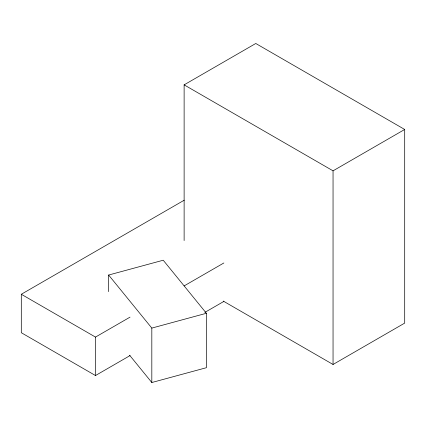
<?xml version="1.0" encoding="UTF-8"?>
<svg xmlns="http://www.w3.org/2000/svg" width="426" height="426" viewBox="0 0 426 426"><rect width="100%" height="100%" fill="white"/><g stroke="black" fill="none" stroke-linecap="round" stroke-linejoin="round"><path stroke-width="0.64" d="M184.123 240.562L184.123 84.854L255.776 43.484L404.7 129.467L404.7 323.1L333.047 364.47L223.224 301.06M130.021 355.598L95.483 375.54L21.3 332.711L21.3 294.26L184.213 200.204M184.123 84.854L333.047 170.831L404.7 129.467M21.3 294.26L95.483 337.088L130.021 317.146M184.133 285.905L223.858 262.975M204.858 312.391L223.858 301.427M108.635 291.629L108.635 275.036L163.222 260.222L206.413 313.275L206.413 367.702L151.821 382.516L129.6 355.215M108.635 275.036L151.821 328.089L206.413 313.275M333.047 170.831L333.047 364.47M151.821 328.089L151.821 382.516M95.483 337.088L95.483 375.54"/></g></svg>
